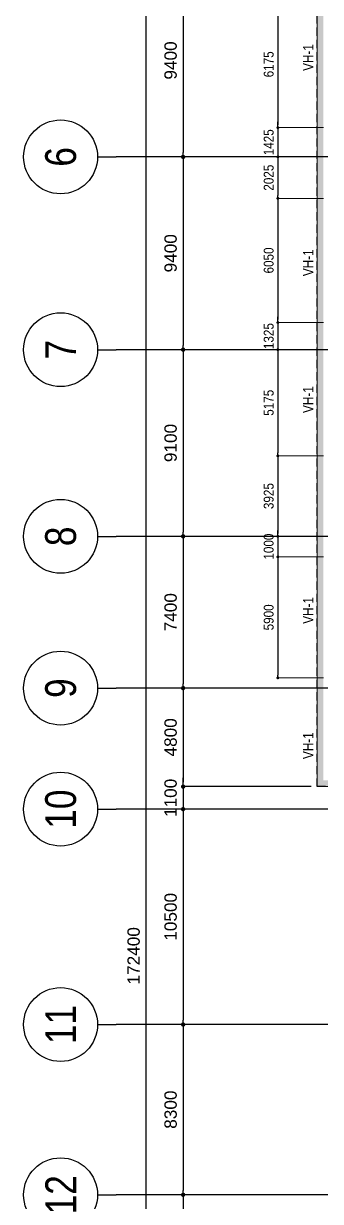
# Model space of a CAD drawing. Header units: millimetres. Extents: x 3718783 to 4027851, y 882487 to 1100782.
# Drawn here: x 3768982 to 3783429, y 983271 to 1040695 of the extents above; entities that cross this region are included whole.
import ezdxf
from ezdxf.enums import TextEntityAlignment as Align

# ---------------------------------------------------------------- set-up
doc = ezdxf.new("R2010")
doc.units = ezdxf.units.MM
doc.header["$LTSCALE"] = 200
doc.header["$MEASUREMENT"] = 0
for name, pattern in [('CHG_XX_Cot_Ham 1$0$MB_Luoi truc$0$HTT Hidden 21', [3, 2, -1]), ('CHG_XX_Luoi truc$0$MB_Luoi truc$0$Center101', [13, 10, -1, 1, -1]), ('HIDDEN', [0.375, 0.25, -0.125])]:
    doc.linetypes.add(name, pattern=pattern)
doc.layers.get('Defpoints').update_dxf_attribs({"color": 14, "lineweight": 0})
for name, color, linetype, lineweight in [('CHG_XX_Cot_Ham 1$0$Ap0302_PC', 150, 'Continuous', 9), ('CHG_XX_Cot_Ham 1$0$Ap0311_H', 8, 'Continuous', 15), ('CHG_XX_Cot_Ham 1$0$MB_Luoi truc$0$Dim 300', 1, 'Continuous', 5), ('CHG_XX_Damsan_Ham 1$0$DBAO', 3, 'Continuous', 13), ('CHG_XX_Damsan_Ham 1$0$DGIONG', 4, 'Continuous', 13), ('Dim 200', 1, 'Continuous', 5), ('DMo', 254, 'HIDDEN', 9)]:
    doc.layers.add(name, color=color, linetype=linetype, lineweight=lineweight)
for name, color, linetype in [('CHG_XX_Cot_Ham 1$0$MB_Cot ham$0$Concrete Line', 6, 'Continuous'), ('CHG_XX_Cot_Ham 1$0$mb_cot tang 1-3$0$Concrete Line', 6, 'Continuous'), ('CHG_XX_Luoi truc$0$Grid', 34, 'Continuous'), ('CHG_XX_Luoi truc$0$Grid Line', 251, 'CHG_XX_Luoi truc$0$MB_Luoi truc$0$Center101'), ('mb_cot tang 1-3$0$Concrete Line', 6, 'Continuous'), ('TEXT P X', 1, 'Continuous')]:
    doc.layers.add(name, color=color, linetype=linetype)
doc.styles.add('CHG_XX_Cot_Ham 1$0$MB_Luoi truc$0$Arial_C', font='arial.ttf')
doc.styles.add('CHG_XX_Luoi truc$0$MB_Luoi truc$0$Grid A-F$0$VNI-HelveCB', font='VHELVCB_0.TTF')
doc.styles.add('MB_Luoi truc$0$Arial_C', font='arial.ttf', dxfattribs={"width": 0.85})
doc.styles.add('TTP-HelCon', font='VHELVCN_0.TTF')
doc.dimstyles.new('200', dxfattribs={"dimscale": 200, "dimtxt": 2.4, "dimasz": 0.7, "dimexe": 0.0003, "dimexo": 0, "dimgap": 1, "dimtad": 1, "dimdec": 0, "dimzin": 12, "dimdsep": 46, "dimtxsty": 'MB_Luoi truc$0$Arial_C', "dimblk": 'MB_Luoi truc$0$_Dot', "dimcen": 0.5, "dimclrd": 256, "dimclre": 8, "dimclrt": 1, "dimadec": 0, "dimazin": 0, "dimtfac": 1, "dimtdec": 0, "dimtix": 1, "dimtmove": 2, "dimatfit": 3, "dimldrblk": 'MB_Luoi truc$0$HTT Arrow 30', "dimfxl": 1, "dimtolj": 1, "dimtzin": 0, "dimlwe": -1, "dimarcsym": 0})
doc.dimstyles.new('CHG_XX_Cot_Ham 1$0$MB_Luoi truc$0$Dim 300 (A1-A2)', dxfattribs={"dimscale": 300, "dimtxt": 2, "dimasz": 0.7, "dimexe": 0, "dimexo": 1, "dimgap": 1, "dimtad": 1, "dimdec": 0, "dimzin": 12, "dimdsep": 46, "dimtxsty": 'CHG_XX_Cot_Ham 1$0$MB_Luoi truc$0$Arial_C', "dimblk": 'CHG_XX_Cot_Ham 1$0$MB_Luoi truc$0$_Dot', "dimcen": 1, "dimclrd": 256, "dimclre": 256, "dimclrt": 3, "dimadec": 0, "dimazin": 0, "dimtfac": 1, "dimtdec": 0, "dimtix": 1, "dimtmove": 2, "dimatfit": 3, "dimldrblk": 'CHG_XX_Cot_Ham 1$0$MB_Luoi truc$0$HTT Arrow 30', "dimfxl": 1, "dimtolj": 1, "dimtzin": 0, "dimarcsym": 0})

# ---------------------------------------------------------------- blocks, each defined once
blk = doc.blocks.new('*U403')
at = {"layer": 'CHG_XX_Luoi truc$0$Grid', "lineweight": -2}
blk.add_line((0, 441), (0, 438), dxfattribs=at)
blk.add_circle((0, 447), 6, dxfattribs=at)
at = {"layer": 'CHG_XX_Luoi truc$0$Grid Line'}
blk.add_line((0, 0), (0, 438), dxfattribs=at)
at = {"layer": 'CHG_XX_Luoi truc$0$Grid', "lineweight": -2, "style": 'CHG_XX_Luoi truc$0$MB_Luoi truc$0$Grid A-F$0$VNI-HelveCB'}
for tag, p in [('GRIDSUB', (0, 447)), ('GRID', (0, -9))]:
    blk.add_attdef(tag, text='', height=5, dxfattribs=at).set_placement(p, align=Align.MIDDLE)
blk = doc.blocks.new('CHG_XX_Luoi truc')
at = {"layer": 'CHG_XX_Luoi truc$0$Grid'}
ref = blk.add_blockref('*U403', (110703, 116150), dxfattribs=dict(at, xscale=300.0000000000013, yscale=300.0000000000013, zscale=300.0000000000013, rotation=90))
ref.add_attrib('GRIDSUB', '6', dxfattribs={"lineweight": -2, "height": 1500, "rotation": 90, "style": 'CHG_XX_Luoi truc$0$MB_Luoi truc$0$Grid A-F$0$VNI-HelveCB'}).set_placement((-23397, 116150), align=Align.MIDDLE)
ref = blk.add_blockref('*U403', (110703, 106750), dxfattribs=dict(at, xscale=300.0000000000013, yscale=300.0000000000013, zscale=300.0000000000013, rotation=90))
ref.add_attrib('GRIDSUB', '7', dxfattribs={"lineweight": -2, "height": 1500, "rotation": 90, "style": 'CHG_XX_Luoi truc$0$MB_Luoi truc$0$Grid A-F$0$VNI-HelveCB'}).set_placement((-23397, 106750), align=Align.MIDDLE)
ref = blk.add_blockref('*U403', (110703, 97650), dxfattribs=dict(at, xscale=300.0000000000013, yscale=300.0000000000013, zscale=300.0000000000013, rotation=90))
ref.add_attrib('GRIDSUB', '8', dxfattribs={"lineweight": -2, "height": 1500, "rotation": 90, "style": 'CHG_XX_Luoi truc$0$MB_Luoi truc$0$Grid A-F$0$VNI-HelveCB'}).set_placement((-23397, 97650), align=Align.MIDDLE)
ref = blk.add_blockref('*U403', (110703, 90250), dxfattribs=dict(at, xscale=300.0000000000013, yscale=300.0000000000013, zscale=300.0000000000013, rotation=90))
ref.add_attrib('GRIDSUB', '9', dxfattribs={"lineweight": -2, "height": 1500, "rotation": 90, "style": 'CHG_XX_Luoi truc$0$MB_Luoi truc$0$Grid A-F$0$VNI-HelveCB'}).set_placement((-23397, 90250), align=Align.MIDDLE)
ref = blk.add_blockref('*U403', (110703, 84350), dxfattribs=dict(at, xscale=300.0000000000013, yscale=300.0000000000013, zscale=300.0000000000013, rotation=90))
ref.add_attrib('GRIDSUB', '10', dxfattribs={"lineweight": -2, "height": 1500, "rotation": 90, "style": 'CHG_XX_Luoi truc$0$MB_Luoi truc$0$Grid A-F$0$VNI-HelveCB'}).set_placement((-23397, 84350), align=Align.MIDDLE)
ref = blk.add_blockref('*U403', (110703, 73850), dxfattribs=dict(at, xscale=300.0000000000013, yscale=300.0000000000013, zscale=300.0000000000013, rotation=90))
ref.add_attrib('GRIDSUB', '11', dxfattribs={"lineweight": -2, "height": 1500, "rotation": 90, "style": 'CHG_XX_Luoi truc$0$MB_Luoi truc$0$Grid A-F$0$VNI-HelveCB'}).set_placement((-23397, 73850), align=Align.MIDDLE)
ref = blk.add_blockref('*U403', (110703, 65550), dxfattribs=dict(at, xscale=300.0000000000013, yscale=300.0000000000013, zscale=300.0000000000013, rotation=90))
ref.add_attrib('GRIDSUB', '12', dxfattribs={"lineweight": -2, "height": 1500, "rotation": 90, "style": 'CHG_XX_Luoi truc$0$MB_Luoi truc$0$Grid A-F$0$VNI-HelveCB'}).set_placement((-23397, 65550), align=Align.MIDDLE)
blk = doc.blocks.new('CHG_XX_Cot_Ham 1$0$MB_Luoi truc$0$_Dot')
at = {"color": 0, "linetype": 'ByBlock', "lineweight": -2}
blk.add_line((-0.5, 0), (-1, 0), dxfattribs=at)
at = {"color": 0, "linetype": 'ByBlock', "const_width": 0.5}
blk.add_lwpolyline([(-0.25, 0, 1), (0.25, 0, 1)], format="xyb", close=True, dxfattribs=at)
blk = doc.blocks.new('*D376')
at = {"layer": 'CHG_XX_Cot_Ham 1$0$MB_Luoi truc$0$Dim 300', "lineweight": -2, "transparency": 16777216}
for p, q in [((-11200, 125550), (-17432, 125550)), ((-17432, 125340), (-17432, 116360)), ((-11200, 116150), (-17432, 116150))]:
    blk.add_line(p, q, dxfattribs=at)
at = {"layer": 'Defpoints', "color": 0, "transparency": 16777216}
for p in [(-10900, 125550), (-17432, 116150), (-10900, 116150)]:
    blk.add_point(p, dxfattribs=at)
at = {"layer": 'CHG_XX_Cot_Ham 1$0$MB_Luoi truc$0$Dim 300', "lineweight": -2, "transparency": 16777216, "xscale": 210, "yscale": 210, "zscale": 210}
for p, rotation in [((-17432, 125550), 90), ((-17432, 116150), 270)]:
    blk.add_blockref('CHG_XX_Cot_Ham 1$0$MB_Luoi truc$0$_Dot', p, dxfattribs=dict(at, rotation=rotation))
at = {"layer": 'CHG_XX_Cot_Ham 1$0$MB_Luoi truc$0$Dim 300', "color": 3, "transparency": 16777216, "insert": (-18039, 120850), "char_height": 600, "attachment_point": 5, "rotation": 90, "style": 'CHG_XX_Cot_Ham 1$0$MB_Luoi truc$0$Arial_C'}
blk.add_mtext('\\A1;9400', dxfattribs=at)
blk = doc.blocks.new('CHG_XX_Cot_Ham 1$0$MB_Luoi truc$0$HTT Arrow 30')
blk.add_hatch(color=256).paths.add_polyline_path([(-2.5, 0.375), (-2.5, -0.375), (0, 0)])
at = {"color": 0, "linetype": 'ByBlock', "lineweight": -2}
for p, q in [((0, 0), (-2.5, 0.375)), ((-2.5, -0.375), (-2.5, 0.375)), ((0, 0), (-2.5, -0.375))]:
    blk.add_line(p, q, dxfattribs=at)
blk = doc.blocks.new('*D377')
at = {"layer": 'CHG_XX_Cot_Ham 1$0$MB_Luoi truc$0$Dim 300', "lineweight": -2, "transparency": 16777216}
for p, q in [((-11200, 116150), (-17432, 116150)), ((-17432, 115940), (-17432, 106960)), ((-11200, 106750), (-17432, 106750))]:
    blk.add_line(p, q, dxfattribs=at)
at = {"layer": 'Defpoints', "color": 0, "transparency": 16777216}
for p in [(-10900, 116150), (-17432, 106750), (-10900, 106750)]:
    blk.add_point(p, dxfattribs=at)
at = {"layer": 'CHG_XX_Cot_Ham 1$0$MB_Luoi truc$0$Dim 300', "lineweight": -2, "transparency": 16777216, "xscale": 210, "yscale": 210, "zscale": 210}
for p, rotation in [((-17432, 116150), 90), ((-17432, 106750), 270)]:
    blk.add_blockref('CHG_XX_Cot_Ham 1$0$MB_Luoi truc$0$_Dot', p, dxfattribs=dict(at, rotation=rotation))
at = {"layer": 'CHG_XX_Cot_Ham 1$0$MB_Luoi truc$0$Dim 300', "color": 3, "transparency": 16777216, "insert": (-18039, 111450), "char_height": 600, "attachment_point": 5, "rotation": 90, "style": 'CHG_XX_Cot_Ham 1$0$MB_Luoi truc$0$Arial_C'}
blk.add_mtext('\\A1;9400', dxfattribs=at)
blk = doc.blocks.new('*D378')
at = {"layer": 'CHG_XX_Cot_Ham 1$0$MB_Luoi truc$0$Dim 300', "lineweight": -2, "transparency": 16777216}
for p, q in [((-11200, 106750), (-17432, 106750)), ((-17432, 106540), (-17432, 97860)), ((-11200, 97650), (-17432, 97650))]:
    blk.add_line(p, q, dxfattribs=at)
at = {"layer": 'Defpoints', "color": 0, "transparency": 16777216}
for p in [(-10900, 106750), (-17432, 97650), (-10900, 97650)]:
    blk.add_point(p, dxfattribs=at)
at = {"layer": 'CHG_XX_Cot_Ham 1$0$MB_Luoi truc$0$Dim 300', "lineweight": -2, "transparency": 16777216, "xscale": 210, "yscale": 210, "zscale": 210}
for p, rotation in [((-17432, 106750), 90), ((-17432, 97650), 270)]:
    blk.add_blockref('CHG_XX_Cot_Ham 1$0$MB_Luoi truc$0$_Dot', p, dxfattribs=dict(at, rotation=rotation))
at = {"layer": 'CHG_XX_Cot_Ham 1$0$MB_Luoi truc$0$Dim 300', "color": 3, "transparency": 16777216, "insert": (-18039, 102200), "char_height": 600, "attachment_point": 5, "rotation": 90, "style": 'CHG_XX_Cot_Ham 1$0$MB_Luoi truc$0$Arial_C'}
blk.add_mtext('\\A1;9100', dxfattribs=at)
blk = doc.blocks.new('*D379')
at = {"layer": 'CHG_XX_Cot_Ham 1$0$MB_Luoi truc$0$Dim 300', "lineweight": -2, "transparency": 16777216}
for p, q in [((-11200, 97650), (-17432, 97650)), ((-17432, 97440), (-17432, 90460)), ((-11200, 90250), (-17432, 90250))]:
    blk.add_line(p, q, dxfattribs=at)
at = {"layer": 'Defpoints', "color": 0, "transparency": 16777216}
for p in [(-10900, 97650), (-17432, 90250), (-10900, 90250)]:
    blk.add_point(p, dxfattribs=at)
at = {"layer": 'CHG_XX_Cot_Ham 1$0$MB_Luoi truc$0$Dim 300', "lineweight": -2, "transparency": 16777216, "xscale": 210, "yscale": 210, "zscale": 210}
for p, rotation in [((-17432, 97650), 90), ((-17432, 90250), 270)]:
    blk.add_blockref('CHG_XX_Cot_Ham 1$0$MB_Luoi truc$0$_Dot', p, dxfattribs=dict(at, rotation=rotation))
at = {"layer": 'CHG_XX_Cot_Ham 1$0$MB_Luoi truc$0$Dim 300', "color": 3, "transparency": 16777216, "insert": (-18039, 93950), "char_height": 600, "attachment_point": 5, "rotation": 90, "style": 'CHG_XX_Cot_Ham 1$0$MB_Luoi truc$0$Arial_C'}
blk.add_mtext('\\A1;7400', dxfattribs=at)
blk = doc.blocks.new('*D380')
at = {"layer": 'CHG_XX_Cot_Ham 1$0$MB_Luoi truc$0$Dim 300', "lineweight": -2, "transparency": 16777216}
for p, q in [((-11200, 90250), (-17432, 90250)), ((-17432, 90040), (-17432, 85660)), ((-11200, 85450), (-17432, 85450))]:
    blk.add_line(p, q, dxfattribs=at)
at = {"layer": 'Defpoints', "color": 0, "transparency": 16777216}
for p in [(-10900, 90250), (-17432, 85450), (-10900, 85450)]:
    blk.add_point(p, dxfattribs=at)
at = {"layer": 'CHG_XX_Cot_Ham 1$0$MB_Luoi truc$0$Dim 300', "lineweight": -2, "transparency": 16777216, "xscale": 210, "yscale": 210, "zscale": 210}
for p, rotation in [((-17432, 90250), 90), ((-17432, 85450), 270)]:
    blk.add_blockref('CHG_XX_Cot_Ham 1$0$MB_Luoi truc$0$_Dot', p, dxfattribs=dict(at, rotation=rotation))
at = {"layer": 'CHG_XX_Cot_Ham 1$0$MB_Luoi truc$0$Dim 300', "color": 3, "transparency": 16777216, "insert": (-18039, 87850), "char_height": 600, "attachment_point": 5, "rotation": 90, "style": 'CHG_XX_Cot_Ham 1$0$MB_Luoi truc$0$Arial_C'}
blk.add_mtext('\\A1;4800', dxfattribs=at)
blk = doc.blocks.new('*D381')
at = {"layer": 'CHG_XX_Cot_Ham 1$0$MB_Luoi truc$0$Dim 300', "lineweight": -2, "transparency": 16777216}
for p, q in [((-17432, 85660), (-17432, 85870)), ((-11200, 85450), (-17432, 85450)), ((-17432, 85450), (-17432, 84350)), ((-11416, 84350), (-17432, 84350)), ((-17432, 84140), (-17432, 83930))]:
    blk.add_line(p, q, dxfattribs=at)
at = {"layer": 'Defpoints', "color": 0, "transparency": 16777216}
for p in [(-10900, 85450), (-17432, 84350), (-11116, 84350)]:
    blk.add_point(p, dxfattribs=at)
at = {"layer": 'CHG_XX_Cot_Ham 1$0$MB_Luoi truc$0$Dim 300', "lineweight": -2, "transparency": 16777216, "xscale": 210, "yscale": 210, "zscale": 210}
for p, rotation in [((-17432, 85450), 270), ((-17432, 84350), 90)]:
    blk.add_blockref('CHG_XX_Cot_Ham 1$0$MB_Luoi truc$0$_Dot', p, dxfattribs=dict(at, rotation=rotation))
at = {"layer": 'CHG_XX_Cot_Ham 1$0$MB_Luoi truc$0$Dim 300', "color": 3, "transparency": 16777216, "insert": (-18039, 84900), "char_height": 600, "attachment_point": 5, "rotation": 90, "style": 'CHG_XX_Cot_Ham 1$0$MB_Luoi truc$0$Arial_C'}
blk.add_mtext('\\A1;1100', dxfattribs=at)
blk = doc.blocks.new('*D382')
at = {"layer": 'CHG_XX_Cot_Ham 1$0$MB_Luoi truc$0$Dim 300', "lineweight": -2, "transparency": 16777216}
for p, q in [((-11200, 84350), (-17432, 84350)), ((-17432, 84140), (-17432, 74060)), ((-11200, 73850), (-17432, 73850))]:
    blk.add_line(p, q, dxfattribs=at)
at = {"layer": 'Defpoints', "color": 0, "transparency": 16777216}
for p in [(-10900, 84350), (-17432, 73850), (-10900, 73850)]:
    blk.add_point(p, dxfattribs=at)
at = {"layer": 'CHG_XX_Cot_Ham 1$0$MB_Luoi truc$0$Dim 300', "lineweight": -2, "transparency": 16777216, "xscale": 210, "yscale": 210, "zscale": 210}
for p, rotation in [((-17432, 84350), 90), ((-17432, 73850), 270)]:
    blk.add_blockref('CHG_XX_Cot_Ham 1$0$MB_Luoi truc$0$_Dot', p, dxfattribs=dict(at, rotation=rotation))
at = {"layer": 'CHG_XX_Cot_Ham 1$0$MB_Luoi truc$0$Dim 300', "color": 3, "transparency": 16777216, "insert": (-18039, 79100), "char_height": 600, "attachment_point": 5, "rotation": 90, "style": 'CHG_XX_Cot_Ham 1$0$MB_Luoi truc$0$Arial_C'}
blk.add_mtext('\\A1;10500', dxfattribs=at)
blk = doc.blocks.new('*D383')
at = {"layer": 'CHG_XX_Cot_Ham 1$0$MB_Luoi truc$0$Dim 300', "lineweight": -2, "transparency": 16777216}
for p, q in [((-11200, 73850), (-17432, 73850)), ((-17432, 73640), (-17432, 65760)), ((-11200, 65550), (-17432, 65550))]:
    blk.add_line(p, q, dxfattribs=at)
at = {"layer": 'Defpoints', "color": 0, "transparency": 16777216}
for p in [(-10900, 73850), (-17432, 65550), (-10900, 65550)]:
    blk.add_point(p, dxfattribs=at)
at = {"layer": 'CHG_XX_Cot_Ham 1$0$MB_Luoi truc$0$Dim 300', "lineweight": -2, "transparency": 16777216, "xscale": 210, "yscale": 210, "zscale": 210}
for p, rotation in [((-17432, 73850), 90), ((-17432, 65550), 270)]:
    blk.add_blockref('CHG_XX_Cot_Ham 1$0$MB_Luoi truc$0$_Dot', p, dxfattribs=dict(at, rotation=rotation))
at = {"layer": 'CHG_XX_Cot_Ham 1$0$MB_Luoi truc$0$Dim 300', "color": 3, "transparency": 16777216, "insert": (-18039, 69700), "char_height": 600, "attachment_point": 5, "rotation": 90, "style": 'CHG_XX_Cot_Ham 1$0$MB_Luoi truc$0$Arial_C'}
blk.add_mtext('\\A1;8300', dxfattribs=at)
blk = doc.blocks.new('*D384')
at = {"layer": 'CHG_XX_Cot_Ham 1$0$MB_Luoi truc$0$Dim 300', "lineweight": -2, "transparency": 16777216}
for p, q in [((-11200, 65550), (-17432, 65550)), ((-17432, 65340), (-17432, 58260)), ((-11200, 58050), (-17432, 58050))]:
    blk.add_line(p, q, dxfattribs=at)
at = {"layer": 'Defpoints', "color": 0, "transparency": 16777216}
for p in [(-10900, 65550), (-17432, 58050), (-10900, 58050)]:
    blk.add_point(p, dxfattribs=at)
at = {"layer": 'CHG_XX_Cot_Ham 1$0$MB_Luoi truc$0$Dim 300', "lineweight": -2, "transparency": 16777216, "xscale": 210, "yscale": 210, "zscale": 210}
for p, rotation in [((-17432, 65550), 90), ((-17432, 58050), 270)]:
    blk.add_blockref('CHG_XX_Cot_Ham 1$0$MB_Luoi truc$0$_Dot', p, dxfattribs=dict(at, rotation=rotation))
at = {"layer": 'CHG_XX_Cot_Ham 1$0$MB_Luoi truc$0$Dim 300', "color": 3, "transparency": 16777216, "insert": (-18039, 61800), "char_height": 600, "attachment_point": 5, "rotation": 90, "style": 'CHG_XX_Cot_Ham 1$0$MB_Luoi truc$0$Arial_C'}
blk.add_mtext('\\A1;7500', dxfattribs=at)
blk = doc.blocks.new('*D391')
at = {"layer": 'CHG_XX_Cot_Ham 1$0$MB_Luoi truc$0$Dim 300', "lineweight": -2, "transparency": 16777216}
for p, q in [((-11200, 163400), (-19232, 163400)), ((-19232, -8790), (-19232, 163190)), ((-11200, -9000), (-19232, -9000))]:
    blk.add_line(p, q, dxfattribs=at)
at = {"layer": 'Defpoints', "color": 0, "transparency": 16777216}
for p in [(-19232, 163400), (-10900, 163400), (-10900, -9000)]:
    blk.add_point(p, dxfattribs=at)
at = {"layer": 'CHG_XX_Cot_Ham 1$0$MB_Luoi truc$0$Dim 300', "lineweight": -2, "transparency": 16777216, "xscale": 210, "yscale": 210, "zscale": 210}
for p, rotation in [((-19232, 163400), 90), ((-19232, -9000), 270)]:
    blk.add_blockref('CHG_XX_Cot_Ham 1$0$MB_Luoi truc$0$_Dot', p, dxfattribs=dict(at, rotation=rotation))
at = {"layer": 'CHG_XX_Cot_Ham 1$0$MB_Luoi truc$0$Dim 300', "color": 3, "transparency": 16777216, "insert": (-19839, 77200), "char_height": 600, "attachment_point": 5, "rotation": 90, "style": 'CHG_XX_Cot_Ham 1$0$MB_Luoi truc$0$Arial_C'}
blk.add_mtext('\\A1;172400', dxfattribs=at)
blk = doc.blocks.new('MB_Luoi truc$0$_Dot')
at = {"color": 0, "linetype": 'ByBlock', "lineweight": -2}
blk.add_line((-0.5, 0), (-1, 0), dxfattribs=at)
at = {"color": 0, "linetype": 'ByBlock', "const_width": 0.5}
blk.add_lwpolyline([(-0.25, 0, 1), (0.25, 0, 1)], format="xyb", close=True, dxfattribs=at)
blk = doc.blocks.new('*D167')
at = {"layer": 'Defpoints', "color": 0, "transparency": 16777216}
for p in [(3783579, 1041796), (3781358, 1035621), (3783579, 1035621)]:
    blk.add_point(p, dxfattribs=at)
at = {"layer": 'Dim 200', "color": 8, "transparency": 16777216}
for p, q in [((3783579, 1041796), (3781358, 1041796)), ((3783579, 1035621), (3781358, 1035621))]:
    blk.add_line(p, q, dxfattribs=at)
at = {"layer": 'Dim 200', "lineweight": -2, "transparency": 16777216}
blk.add_line((3781358, 1041656), (3781358, 1035761), dxfattribs=at)
at = {"layer": 'Dim 200', "lineweight": -2, "transparency": 16777216, "xscale": 140, "yscale": 140, "zscale": 140}
for p, rotation in [((3781358, 1041796), 90), ((3781358, 1035621), 270)]:
    blk.add_blockref('MB_Luoi truc$0$_Dot', p, dxfattribs=dict(at, rotation=rotation))
at = {"layer": 'Dim 200', "color": 1, "transparency": 16777216, "insert": (3780913, 1038708), "char_height": 480, "attachment_point": 5, "rotation": 90, "style": 'MB_Luoi truc$0$Arial_C'}
blk.add_mtext('\\A1;6175', dxfattribs=at)
blk = doc.blocks.new('MB_Luoi truc$0$HTT Arrow 30')
blk.add_hatch(color=256).paths.add_polyline_path([(-2.5, 0.375), (-2.5, -0.375), (0, 0)])
at = {"color": 0, "linetype": 'ByBlock', "lineweight": -2}
for p, q in [((0, 0), (-2.5, 0.375)), ((-2.5, -0.375), (-2.5, 0.375)), ((0, 0), (-2.5, -0.375))]:
    blk.add_line(p, q, dxfattribs=at)
blk = doc.blocks.new('*D168')
at = {"layer": 'Defpoints', "color": 0, "transparency": 16777216}
for p in [(3783579, 1035621), (3781358, 1034196), (3783579, 1034196)]:
    blk.add_point(p, dxfattribs=at)
at = {"layer": 'Dim 200', "lineweight": -2, "transparency": 16777216}
for p, q in [((3781358, 1035761), (3781358, 1035901)), ((3781358, 1035621), (3781358, 1034196)), ((3781358, 1034056), (3781358, 1033916))]:
    blk.add_line(p, q, dxfattribs=at)
at = {"layer": 'Dim 200', "color": 8, "transparency": 16777216}
for p, q in [((3783579, 1035621), (3781358, 1035621)), ((3783579, 1034196), (3781358, 1034196))]:
    blk.add_line(p, q, dxfattribs=at)
at = {"layer": 'Dim 200', "lineweight": -2, "transparency": 16777216, "xscale": 140, "yscale": 140, "zscale": 140}
for p, rotation in [((3781358, 1035621), 270), ((3781358, 1034196), 90)]:
    blk.add_blockref('MB_Luoi truc$0$_Dot', p, dxfattribs=dict(at, rotation=rotation))
at = {"layer": 'Dim 200', "color": 1, "transparency": 16777216, "insert": (3780913, 1034908), "char_height": 480, "attachment_point": 5, "rotation": 90, "style": 'MB_Luoi truc$0$Arial_C'}
blk.add_mtext('\\A1;1425', dxfattribs=at)
blk = doc.blocks.new('*D169')
at = {"layer": 'Defpoints', "color": 0, "transparency": 16777216}
for p in [(3783579, 1034196), (3781358, 1032171), (3783579, 1032171)]:
    blk.add_point(p, dxfattribs=at)
at = {"layer": 'Dim 200', "color": 8, "transparency": 16777216}
for p, q in [((3783579, 1034196), (3781358, 1034196)), ((3783579, 1032171), (3781358, 1032171))]:
    blk.add_line(p, q, dxfattribs=at)
at = {"layer": 'Dim 200', "lineweight": -2, "transparency": 16777216}
blk.add_line((3781358, 1034056), (3781358, 1032311), dxfattribs=at)
at = {"layer": 'Dim 200', "lineweight": -2, "transparency": 16777216, "xscale": 140, "yscale": 140, "zscale": 140}
for p, rotation in [((3781358, 1034196), 90), ((3781358, 1032171), 270)]:
    blk.add_blockref('MB_Luoi truc$0$_Dot', p, dxfattribs=dict(at, rotation=rotation))
at = {"layer": 'Dim 200', "color": 1, "transparency": 16777216, "insert": (3780913, 1033183), "char_height": 480, "attachment_point": 5, "rotation": 90, "style": 'MB_Luoi truc$0$Arial_C'}
blk.add_mtext('\\A1;2025', dxfattribs=at)
blk = doc.blocks.new('*D170')
at = {"layer": 'Defpoints', "color": 0, "transparency": 16777216}
for p in [(3783579, 1032171), (3781358, 1026121), (3783579, 1026121)]:
    blk.add_point(p, dxfattribs=at)
at = {"layer": 'Dim 200', "color": 8, "transparency": 16777216}
for p, q in [((3783579, 1032171), (3781358, 1032171)), ((3783579, 1026121), (3781358, 1026121))]:
    blk.add_line(p, q, dxfattribs=at)
at = {"layer": 'Dim 200', "lineweight": -2, "transparency": 16777216}
blk.add_line((3781358, 1032031), (3781358, 1026261), dxfattribs=at)
at = {"layer": 'Dim 200', "lineweight": -2, "transparency": 16777216, "xscale": 140, "yscale": 140, "zscale": 140}
for p, rotation in [((3781358, 1032171), 90), ((3781358, 1026121), 270)]:
    blk.add_blockref('MB_Luoi truc$0$_Dot', p, dxfattribs=dict(at, rotation=rotation))
at = {"layer": 'Dim 200', "color": 1, "transparency": 16777216, "insert": (3780913, 1029146), "char_height": 480, "attachment_point": 5, "rotation": 90, "style": 'MB_Luoi truc$0$Arial_C'}
blk.add_mtext('\\A1;6050', dxfattribs=at)
blk = doc.blocks.new('*D171')
at = {"layer": 'Defpoints', "color": 0, "transparency": 16777216}
for p in [(3783579, 1026121), (3781358, 1024796), (3783579, 1024796)]:
    blk.add_point(p, dxfattribs=at)
at = {"layer": 'Dim 200', "lineweight": -2, "transparency": 16777216}
for p, q in [((3781358, 1026261), (3781358, 1026401)), ((3781358, 1026121), (3781358, 1024796)), ((3781358, 1024656), (3781358, 1024516))]:
    blk.add_line(p, q, dxfattribs=at)
at = {"layer": 'Dim 200', "color": 8, "transparency": 16777216}
for p, q in [((3783579, 1026121), (3781358, 1026121)), ((3783579, 1024796), (3781358, 1024796))]:
    blk.add_line(p, q, dxfattribs=at)
at = {"layer": 'Dim 200', "lineweight": -2, "transparency": 16777216, "xscale": 140, "yscale": 140, "zscale": 140}
for p, rotation in [((3781358, 1026121), 270), ((3781358, 1024796), 90)]:
    blk.add_blockref('MB_Luoi truc$0$_Dot', p, dxfattribs=dict(at, rotation=rotation))
at = {"layer": 'Dim 200', "color": 1, "transparency": 16777216, "insert": (3780913, 1025458), "char_height": 480, "attachment_point": 5, "rotation": 90, "style": 'MB_Luoi truc$0$Arial_C'}
blk.add_mtext('\\A1;1325', dxfattribs=at)
blk = doc.blocks.new('*D172')
at = {"layer": 'Defpoints', "color": 0, "transparency": 16777216}
for p in [(3783579, 1024796), (3781358, 1019620), (3783579, 1019620)]:
    blk.add_point(p, dxfattribs=at)
at = {"layer": 'Dim 200', "color": 8, "transparency": 16777216}
for p, q in [((3783579, 1024796), (3781358, 1024796)), ((3783579, 1019620), (3781358, 1019620))]:
    blk.add_line(p, q, dxfattribs=at)
at = {"layer": 'Dim 200', "lineweight": -2, "transparency": 16777216}
blk.add_line((3781358, 1024656), (3781358, 1019760), dxfattribs=at)
at = {"layer": 'Dim 200', "lineweight": -2, "transparency": 16777216, "xscale": 140, "yscale": 140, "zscale": 140}
for p, rotation in [((3781358, 1024796), 90), ((3781358, 1019620), 270)]:
    blk.add_blockref('MB_Luoi truc$0$_Dot', p, dxfattribs=dict(at, rotation=rotation))
at = {"layer": 'Dim 200', "color": 1, "transparency": 16777216, "insert": (3780913, 1022208), "char_height": 480, "attachment_point": 5, "rotation": 90, "style": 'MB_Luoi truc$0$Arial_C'}
blk.add_mtext('\\A1;5175', dxfattribs=at)
blk = doc.blocks.new('*D173')
at = {"layer": 'Defpoints', "color": 0, "transparency": 16777216}
for p in [(3783579, 1019620), (3781358, 1015696), (3783579, 1015696)]:
    blk.add_point(p, dxfattribs=at)
at = {"layer": 'Dim 200', "color": 8, "transparency": 16777216}
for p, q in [((3783579, 1019620), (3781358, 1019620)), ((3783579, 1015696), (3781358, 1015696))]:
    blk.add_line(p, q, dxfattribs=at)
at = {"layer": 'Dim 200', "lineweight": -2, "transparency": 16777216}
blk.add_line((3781358, 1019480), (3781358, 1015836), dxfattribs=at)
at = {"layer": 'Dim 200', "lineweight": -2, "transparency": 16777216, "xscale": 140, "yscale": 140, "zscale": 140}
for p, rotation in [((3781358, 1019620), 90), ((3781358, 1015696), 270)]:
    blk.add_blockref('MB_Luoi truc$0$_Dot', p, dxfattribs=dict(at, rotation=rotation))
at = {"layer": 'Dim 200', "color": 1, "transparency": 16777216, "insert": (3780913, 1017658), "char_height": 480, "attachment_point": 5, "rotation": 90, "style": 'MB_Luoi truc$0$Arial_C'}
blk.add_mtext('\\A1;3925', dxfattribs=at)
blk = doc.blocks.new('*D174')
at = {"layer": 'Defpoints', "color": 0, "transparency": 16777216}
for p in [(3783579, 1015696), (3781358, 1014696), (3783579, 1014696)]:
    blk.add_point(p, dxfattribs=at)
at = {"layer": 'Dim 200', "lineweight": -2, "transparency": 16777216}
for p, q in [((3781358, 1015836), (3781358, 1015976)), ((3781358, 1015696), (3781358, 1014696)), ((3781358, 1014556), (3781358, 1014416))]:
    blk.add_line(p, q, dxfattribs=at)
at = {"layer": 'Dim 200', "color": 8, "transparency": 16777216}
for p, q in [((3783579, 1015696), (3781358, 1015696)), ((3783579, 1014696), (3781358, 1014696))]:
    blk.add_line(p, q, dxfattribs=at)
at = {"layer": 'Dim 200', "lineweight": -2, "transparency": 16777216, "xscale": 140, "yscale": 140, "zscale": 140}
for p, rotation in [((3781358, 1015696), 270), ((3781358, 1014696), 90)]:
    blk.add_blockref('MB_Luoi truc$0$_Dot', p, dxfattribs=dict(at, rotation=rotation))
at = {"layer": 'Dim 200', "color": 1, "transparency": 16777216, "insert": (3780913, 1015196), "char_height": 480, "attachment_point": 5, "rotation": 90, "style": 'MB_Luoi truc$0$Arial_C'}
blk.add_mtext('\\A1;1000', dxfattribs=at)
blk = doc.blocks.new('*D175')
at = {"layer": 'Defpoints', "color": 0, "transparency": 16777216}
for p in [(3783579, 1014696), (3781358, 1008796), (3783579, 1008796)]:
    blk.add_point(p, dxfattribs=at)
at = {"layer": 'Dim 200', "color": 8, "transparency": 16777216}
for p, q in [((3783579, 1014696), (3781358, 1014696)), ((3783579, 1008796), (3781358, 1008796))]:
    blk.add_line(p, q, dxfattribs=at)
at = {"layer": 'Dim 200', "lineweight": -2, "transparency": 16777216}
blk.add_line((3781358, 1014556), (3781358, 1008936), dxfattribs=at)
at = {"layer": 'Dim 200', "lineweight": -2, "transparency": 16777216, "xscale": 140, "yscale": 140, "zscale": 140}
for p, rotation in [((3781358, 1014696), 90), ((3781358, 1008796), 270)]:
    blk.add_blockref('MB_Luoi truc$0$_Dot', p, dxfattribs=dict(at, rotation=rotation))
at = {"layer": 'Dim 200', "color": 1, "transparency": 16777216, "insert": (3780913, 1011746), "char_height": 480, "attachment_point": 5, "rotation": 90, "style": 'MB_Luoi truc$0$Arial_C'}
blk.add_mtext('\\A1;5900', dxfattribs=at)
blk = doc.blocks.new('CHG_XX_Cot_Ham 1')
at = {"layer": 'CHG_XX_Cot_Ham 1$0$Ap0311_H'}
h = blk.add_hatch(color=256, dxfattribs=at)
h.dxf.hatch_style = 1
h.paths.add_polyline_path([(99639.2, 163400), (-10900, 163400), (-10900, 85450), (-300, 85450), (-300, 84050), (32350, 84050), (32350, -9000), (103575.5, -9000), (106050, -6022), (106050, 158254.3)])
h.paths.add_polyline_path([(99533.7, 163100), (105750, 158110.4), (105750, 90450), (105650, 90450), (105650, 90450), (105750, 90450), (105750, 13850), (105750, 13825.9), (105750, -5913.6), (103434.7, -8700), (93600, -8700), (32650, -8700), (32650, 84350), (0, 84350), (0, 85750), (-10600, 85750), (-10600, 163100), (93600, 163100)], flags=16)
at = {"layer": 'CHG_XX_Cot_Ham 1$0$Ap0302_PC'}
blk.add_lwpolyline([(32350, 84050), (-300, 84050), (-300, 85450), (-10900, 85450), (-10900, 163400), (99639.2, 163400), (106050, 158254.3), (106050, -6022), (103575.5, -9000), (32350, -9000)], close=True, dxfattribs=at)
at = {"layer": 'CHG_XX_Cot_Ham 1$0$MB_Cot ham$0$Concrete Line', "linetype": 'CHG_XX_Cot_Ham 1$0$MB_Luoi truc$0$HTT Hidden 21'}
blk.add_lwpolyline([(99639.2, 163400), (106050, 158254.3), (106050, -6022), (103575.5, -9000), (32350, -9000), (32350, 84050), (-300, 84050), (-300, 85450), (-10900, 85450), (-10900, 163400)], close=True, dxfattribs=at)
at = {"layer": 'CHG_XX_Cot_Ham 1$0$mb_cot tang 1-3$0$Concrete Line'}
blk.add_blockref('CHG_XX_Luoi truc', (0, 0), dxfattribs=at)
at = {"layer": 'CHG_XX_Cot_Ham 1$0$MB_Luoi truc$0$Dim 300'}
for base, p1, p2, picture, middle in [((-19232.2, 163400), (-10900, -9000), (-10900, 163400), '*D391', (-19838.5, 77200)), ((-17432.2, 116150), (-10900, 125550), (-10900, 116150), '*D376', (-18038.5, 120850)), ((-17432.2, 106750), (-10900, 116150), (-10900, 106750), '*D377', (-18038.5, 111450)), ((-17432.2, 97650), (-10900, 106750), (-10900, 97650), '*D378', (-18038.5, 102200)), ((-17432.2, 90250), (-10900, 97650), (-10900, 90250), '*D379', (-18038.5, 93950)), ((-17432.2, 85450), (-10900, 90250), (-10900, 85450), '*D380', (-18038.5, 87850)), ((-17432.2, 84350), (-10900, 85450), (-11116.3, 84350), '*D381', (-18038.5, 84900)), ((-17432.2, 73850), (-10900, 84350), (-10900, 73850), '*D382', (-18038.5, 79100)), ((-17432.2, 65550), (-10900, 73850), (-10900, 65550), '*D383', (-18038.7, 69700)), ((-17432.2, 58050), (-10900, 65550), (-10900, 58050), '*D384', (-18038.5, 61800))]:
    dim = blk.add_linear_dim(base=base, p1=p1, p2=p2, angle=90, dimstyle='CHG_XX_Cot_Ham 1$0$MB_Luoi truc$0$Dim 300 (A1-A2)', dxfattribs=at)
    dim.commit()
    dim.dimension.update_dxf_attribs({"geometry": picture, "text_midpoint": middle})
blk = doc.blocks.new('CHG_XX_Damsan_Ham 1', base_point=(3089256, -609981))
at = {"layer": 'CHG_XX_Damsan_Ham 1$0$DBAO'}
blk.add_lwpolyline([(-10900, 85450), (-10900, 163400), (99639, 163400), (106050, 158250), (106050, -6022), (103576, -9000), (32350, -9000), (32350, 84050), (-300, 84050), (-300, 85450), (-10900, 85450)], dxfattribs=at)
at = {"layer": 'CHG_XX_Damsan_Ham 1$0$DGIONG'}
blk.add_blockref('CHG_XX_Cot_Ham 1', (0, 0), dxfattribs=at)

msp = doc.modelspace()

# ---------------------------------------------------------------- block references
at = {"layer": 'DMo'}
msp.add_blockref('CHG_XX_Damsan_Ham 1', (6883434.59583, 308064.69934), dxfattribs=at)
at = {"layer": 'mb_cot tang 1-3$0$Concrete Line'}
msp.add_blockref('CHG_XX_Cot_Ham 1', (3794178.65102, 918045.71079), dxfattribs=at)
msp.add_blockref('CHG_XX_Cot_Ham 1', (3794178.65102, 918045.71079), dxfattribs=at)

# ---------------------------------------------------------------- texts
at = {"layer": 'TEXT P X', "style": 'TTP-HelCon'}
for p in [(3783086.00222, 1038388.56206), (3783086.00222, 1028382.30856), (3783086.00222, 1021709.95656), (3783086.00222, 1011433.86506), (3783086.00222, 1004838.79556)]:
    msp.add_text('VH-1', height=500, rotation=90, dxfattribs=at).set_placement(p)

# ---------------------------------------------------------------- dimensions: what is measured, and where the dimension line sits
at = {"layer": 'Dim 200'}
for base, p1, p2, picture, middle in [((3781358.4335, 1035620.7108), (3783578.65102, 1041795.7108), (3783578.65102, 1035620.7108), '*D167', (3780913.35847, 1038708.2108)), ((3781358.4335, 1034195.71079), (3783578.65102, 1035620.7108), (3783578.65102, 1034195.71079), '*D168', (3780913.35847, 1034908.21079)), ((3781358.4335, 1032170.7108), (3783578.65102, 1034195.71079), (3783578.65102, 1032170.7108), '*D169', (3780913.35847, 1033183.21079)), ((3781358.4335, 1026120.7108), (3783578.65102, 1032170.7108), (3783578.65102, 1026120.7108), '*D170', (3780913.35847, 1029145.7108)), ((3781358.4335, 1024795.71079), (3783578.65102, 1026120.7108), (3783578.65102, 1024795.71079), '*D171', (3780913.19476, 1025458.21079)), ((3781358.4335, 1019620.29372), (3783578.65102, 1024795.71079), (3783578.65102, 1019620.29372), '*D172', (3780913.35847, 1022208.00226)), ((3781358.4335, 1015695.71079), (3783578.65102, 1019620.29372), (3783578.65102, 1015695.71079), '*D173', (3780913.19476, 1017658.00226)), ((3781358.4335, 1014695.7108), (3783578.65102, 1015695.71079), (3783578.65102, 1014695.7108), '*D174', (3780913.35847, 1015195.71079)), ((3781358.4335, 1008795.71079), (3783578.65102, 1014695.7108), (3783578.64745, 1008795.71079), '*D175', (3780913.35847, 1011745.71079))]:
    dim = msp.add_linear_dim(base=base, p1=p1, p2=p2, angle=90, dimstyle='200', override={"dimarcsym": 1}, dxfattribs=at)
    dim.commit()
    dim.dimension.update_dxf_attribs({"geometry": picture, "text_midpoint": middle})

doc.saveas('drawing.dxf')
